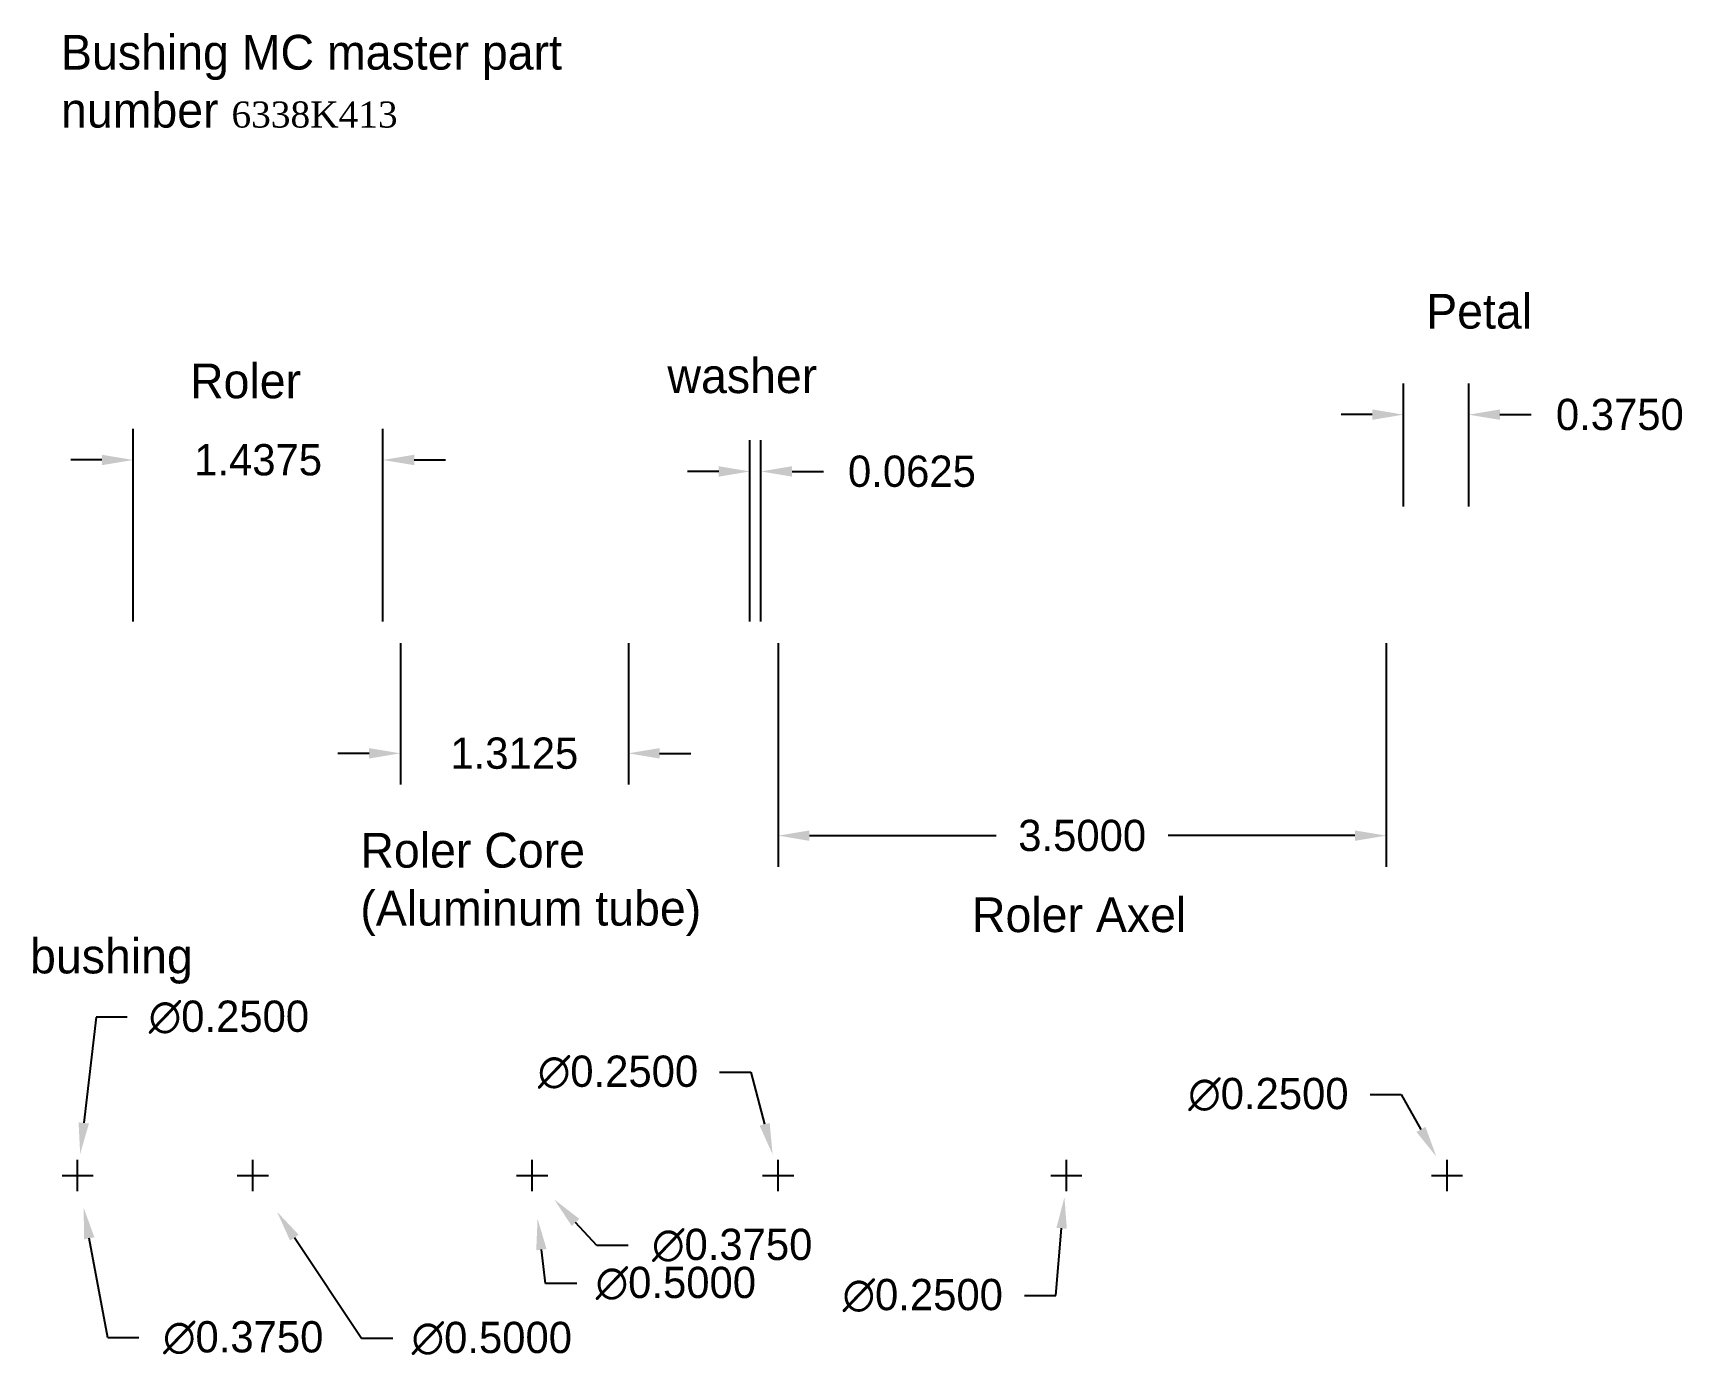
# Paper-space layout 'Layout3' of a CAD drawing. Header units: inches. Extents: x 0.12 to 9.63, y 0.12 to 7.75.
import ezdxf

# ---------------------------------------------------------------- set-up
doc = ezdxf.new("R2010")
doc.units = ezdxf.units.IN
doc.header["$MEASUREMENT"] = 0
doc.dimstyles.get("Standard").update_dxf_attribs({"dimtxt": 0.18, "dimasz": 0.18, "dimexe": 0.18, "dimexo": 0.0625, "dimgap": 0.09, "dimtad": 0, "dimtih": 1, "dimtoh": 1, "dimdec": 4, "dimzin": 0, "dimdsep": 46, "dimtxsty": 'Standard', "dimcen": 0.09, "dimadec": 0, "dimazin": 0, "dimtfac": 1, "dimtdec": 4, "dimtofl": 0, "dimtmove": 0, "dimatfit": 3, "dimfxl": 0, "dimtolj": 1, "dimtzin": 0, "dimarcsym": 0})

# ---------------------------------------------------------------- blocks, each defined once
blk = doc.blocks.new('*D17')
at = {"color": 0, "lineweight": -2}
for p, q in [((2.2383, 4.2415), (2.2383, 3.4269)), ((3.5508, 4.2415), (3.5508, 3.4269)), ((2.0583, 3.6069), (1.8783, 3.6069)), ((3.7308, 3.6069), (3.9108, 3.6069))]:
    blk.add_line(p, q, dxfattribs=at)
at = {"color": 0}
for points in [[(2.0583, 3.6369), (2.0583, 3.5769), (2.2383, 3.6069)], [(3.7308, 3.6369), (3.7308, 3.5769), (3.5508, 3.6069)]]:
    blk.add_solid(points, dxfattribs=at)
at = {"layer": 'Defpoints', "color": 0}
for p in [(2.2383, 4.304, 0.6237), (3.5508, 4.304, 0.6237), (3.5508, 3.6069)]:
    blk.add_point(p, dxfattribs=at)
at = {"color": 0, "insert": (2.8945, 3.6069), "char_height": 0.18, "attachment_point": 5}
blk.add_mtext('\\A1;1.3125', dxfattribs=at)
blk = doc.blocks.new('*D18')
at = {"color": 0, "lineweight": -2}
for p, q in [((0.7008, 4.3665), (0.7008, 5.4758)), ((2.1383, 4.3665), (2.1383, 5.4758)), ((0.5208, 5.2958), (0.3408, 5.2958)), ((2.3183, 5.2958), (2.4983, 5.2958))]:
    blk.add_line(p, q, dxfattribs=at)
at = {"color": 0}
for points in [[(0.5208, 5.3258), (0.5208, 5.2658), (0.7008, 5.2958)], [(2.3183, 5.3258), (2.3183, 5.2658), (2.1383, 5.2958)]]:
    blk.add_solid(points, dxfattribs=at)
at = {"layer": 'Defpoints', "color": 0}
for p in [(2.1383, 5.2958), (0.7008, 4.304, 0.6237), (2.1383, 4.304, 0.6237)]:
    blk.add_point(p, dxfattribs=at)
at = {"color": 0, "insert": (1.4195, 5.2958), "char_height": 0.18, "attachment_point": 5}
blk.add_mtext('\\A1;1.4375', dxfattribs=at)
blk = doc.blocks.new('*D19')
at = {"color": 0, "lineweight": -2}
for p, q in [((4.2508, 4.3665), (4.2508, 5.4098)), ((4.3133, 4.3665), (4.3133, 5.4098)), ((4.0708, 5.2298), (3.8908, 5.2298)), ((4.4933, 5.2298), (4.6733, 5.2298))]:
    blk.add_line(p, q, dxfattribs=at)
at = {"color": 0}
for points in [[(4.0708, 5.2598), (4.0708, 5.1998), (4.2508, 5.2298)], [(4.4933, 5.2598), (4.4933, 5.1998), (4.3133, 5.2298)]]:
    blk.add_solid(points, dxfattribs=at)
at = {"layer": 'Defpoints', "color": 0}
for p in [(4.3133, 5.2298), (4.2508, 4.304, 0.6237), (4.3133, 4.304, 0.6237)]:
    blk.add_point(p, dxfattribs=at)
at = {"color": 0, "insert": (5.1833, 5.2298), "char_height": 0.18, "attachment_point": 5}
blk.add_mtext('\\A1;0.0625', dxfattribs=at)
blk = doc.blocks.new('*D20')
at = {"color": 0, "lineweight": -2}
for p, q in [((4.4133, 4.2415), (4.4133, 2.9533)), ((7.9133, 4.2415), (7.9133, 2.9533)), ((4.5933, 3.1333), (5.6683, 3.1333)), ((7.7333, 3.1333), (6.6583, 3.1333))]:
    blk.add_line(p, q, dxfattribs=at)
at = {"color": 0}
for points in [[(4.5933, 3.1633), (4.5933, 3.1033), (4.4133, 3.1333)], [(7.7333, 3.1633), (7.7333, 3.1033), (7.9133, 3.1333)]]:
    blk.add_solid(points, dxfattribs=at)
at = {"layer": 'Defpoints', "color": 0}
for p in [(4.4133, 4.304, 0.6237), (7.9133, 4.304, 0.6237), (7.9133, 3.1333)]:
    blk.add_point(p, dxfattribs=at)
at = {"color": 0, "insert": (6.1633, 3.1333), "char_height": 0.18, "attachment_point": 5}
blk.add_mtext('\\A1;3.5000', dxfattribs=at)
blk = doc.blocks.new('*D21')
at = {"color": 0, "lineweight": -2}
for p, q in [((8.0133, 5.0275), (8.0133, 5.7367)), ((8.3883, 5.0275), (8.3883, 5.7367)), ((7.8333, 5.5567), (7.6533, 5.5567)), ((8.5683, 5.5567), (8.7483, 5.5567))]:
    blk.add_line(p, q, dxfattribs=at)
at = {"color": 0}
for points in [[(7.8333, 5.5867), (7.8333, 5.5267), (8.0133, 5.5567)], [(8.5683, 5.5867), (8.5683, 5.5267), (8.3883, 5.5567)]]:
    blk.add_solid(points, dxfattribs=at)
at = {"layer": 'Defpoints', "color": 0}
for p in [(8.3883, 5.5567), (8.0133, 4.965, -0.1263), (8.3883, 4.965, -0.1263)]:
    blk.add_point(p, dxfattribs=at)
at = {"color": 0, "insert": (9.2583, 5.5567), "char_height": 0.18, "attachment_point": 5}
blk.add_mtext('\\A1;0.3750', dxfattribs=at)
blk = doc.blocks.new('*D22')
at = {"color": 0, "lineweight": -2}
for p, q in [((0.3808, 1.0866), (0.3808, 1.2666)), ((0.2908, 1.1766), (0.4708, 1.1766)), ((0.5539, 0.2425), (0.4478, 0.8152)), ((0.7339, 0.2425), (0.5539, 0.2425))]:
    blk.add_line(p, q, dxfattribs=at)
at = {"color": 0}
blk.add_solid([(0.4773, 0.8207), (0.4183, 0.8098), (0.415, 0.9922)], dxfattribs=at)
at = {"layer": 'Defpoints', "color": 0}
for p in [(0.3466, 1.361, -3.2115), (0.415, 0.9922, -3.2115)]:
    blk.add_point(p, dxfattribs=at)
at = {"color": 0, "insert": (1.3339, 0.2425), "char_height": 0.18, "attachment_point": 5}
blk.add_mtext('\\A1;∅0.3750', dxfattribs=at)
blk = doc.blocks.new('*D24')
at = {"color": 0, "lineweight": -2}
for p, q in [((0.4867, 2.0878), (0.416, 1.4796)), ((0.6667, 2.0878), (0.4867, 2.0878)), ((0.3808, 1.0866), (0.3808, 1.2666)), ((0.2908, 1.1766), (0.4708, 1.1766))]:
    blk.add_line(p, q, dxfattribs=at)
at = {"color": 0}
blk.add_solid([(0.3862, 1.483), (0.4458, 1.4761), (0.3952, 1.3008)], dxfattribs=at)
at = {"layer": 'Defpoints', "color": 0}
for p in [(0.3952, 1.3008, -3.274), (0.3664, 1.0524, -3.274)]:
    blk.add_point(p, dxfattribs=at)
at = {"color": 0, "insert": (1.2517, 2.0878), "char_height": 0.18, "attachment_point": 5}
blk.add_mtext('\\A1;∅0.2500', dxfattribs=at)
blk = doc.blocks.new('*D25')
at = {"color": 0, "lineweight": -2}
for p, q in [((1.3896, 1.0866), (1.3896, 1.2666)), ((1.2996, 1.1766), (1.4796, 1.1766)), ((2.0151, 0.2388), (1.6282, 0.8189)), ((2.1951, 0.2388), (2.0151, 0.2388))]:
    blk.add_line(p, q, dxfattribs=at)
at = {"color": 0}
blk.add_solid([(1.6532, 0.8355), (1.6033, 0.8022), (1.5283, 0.9686)], dxfattribs=at)
at = {"layer": 'Defpoints', "color": 0}
for p in [(1.2509, 1.3846, -1.3365), (1.5283, 0.9686, -1.3365)]:
    blk.add_point(p, dxfattribs=at)
at = {"color": 0, "insert": (2.7651, 0.2388), "char_height": 0.18, "attachment_point": 5}
blk.add_mtext('\\A1;∅0.5000', dxfattribs=at)
blk = doc.blocks.new('*D26')
at = {"color": 0, "lineweight": -2}
for p, q in [((2.9974, 1.0866), (2.9974, 1.2666)), ((2.9074, 1.1766), (3.0874, 1.1766)), ((3.0745, 0.5555), (3.0503, 0.7499)), ((3.2545, 0.5555), (3.0745, 0.5555))]:
    blk.add_line(p, q, dxfattribs=at)
at = {"color": 0}
blk.add_solid([(3.0801, 0.7536), (3.0206, 0.7462), (3.0282, 0.9285)], dxfattribs=at)
at = {"layer": 'Defpoints', "color": 0}
for p in [(2.9666, 1.4247, -2.649), (3.0282, 0.9285, -2.649)]:
    blk.add_point(p, dxfattribs=at)
at = {"color": 0, "insert": (3.8245, 0.5555), "char_height": 0.18, "attachment_point": 5}
blk.add_mtext('\\A1;∅0.5000', dxfattribs=at)
blk = doc.blocks.new('*D27')
at = {"color": 0, "lineweight": -2}
for p, q in [((2.9974, 1.0866), (2.9974, 1.2666)), ((2.9074, 1.1766), (3.0874, 1.1766)), ((3.3689, 0.7744), (3.2467, 0.9066)), ((3.5489, 0.7744), (3.3689, 0.7744))]:
    blk.add_line(p, q, dxfattribs=at)
at = {"color": 0}
blk.add_solid([(3.2688, 0.927), (3.2247, 0.8863), (3.1246, 1.0389)], dxfattribs=at)
at = {"layer": 'Defpoints', "color": 0}
for p in [(2.8702, 1.3143, -2.649), (3.1246, 1.0389, -2.649)]:
    blk.add_point(p, dxfattribs=at)
at = {"color": 0, "insert": (4.1489, 0.7744), "char_height": 0.18, "attachment_point": 5}
blk.add_mtext('\\A1;∅0.3750', dxfattribs=at)
blk = doc.blocks.new('*D28')
at = {"color": 0, "lineweight": -2}
for p, q in [((4.0765, 1.7713), (4.2565, 1.7713)), ((4.2565, 1.7713), (4.3355, 1.4715)), ((4.4133, 1.0866), (4.4133, 1.2666)), ((4.3233, 1.1766), (4.5033, 1.1766))]:
    blk.add_line(p, q, dxfattribs=at)
at = {"color": 0}
blk.add_solid([(4.3645, 1.4792), (4.3065, 1.4639), (4.3814, 1.2975)], dxfattribs=at)
at = {"layer": 'Defpoints', "color": 0}
for p in [(4.3814, 1.2975, -0.0625), (4.4451, 1.0557, -0.0625)]:
    blk.add_point(p, dxfattribs=at)
at = {"color": 0, "insert": (3.4915, 1.7713), "char_height": 0.18, "attachment_point": 5}
blk.add_mtext('\\A1;∅0.2500', dxfattribs=at)
blk = doc.blocks.new('*D29')
at = {"color": 0, "lineweight": -2}
for p, q in [((6.0722, 1.0866), (6.0722, 1.2666)), ((5.9822, 1.1766), (6.1622, 1.1766)), ((6.0107, 0.4856), (6.0451, 0.8728)), ((5.8307, 0.4856), (6.0107, 0.4856))]:
    blk.add_line(p, q, dxfattribs=at)
at = {"color": 0}
blk.add_solid([(6.0153, 0.8755), (6.075, 0.8701), (6.0611, 1.0521)], dxfattribs=at)
at = {"layer": 'Defpoints', "color": 0}
for p in [(6.0833, 1.3011, 3.4375), (6.0611, 1.0521, 3.4375)]:
    blk.add_point(p, dxfattribs=at)
at = {"color": 0, "insert": (5.2457, 0.4856), "char_height": 0.18, "attachment_point": 5}
blk.add_mtext('\\A1;∅0.2500', dxfattribs=at)
blk = doc.blocks.new('*D30')
at = {"color": 0, "lineweight": -2}
for p, q in [((7.8204, 1.6428), (8.0004, 1.6428)), ((8.0004, 1.6428), (8.1136, 1.4422)), ((8.2635, 1.0866), (8.2635, 1.2666)), ((8.1735, 1.1766), (8.3535, 1.1766))]:
    blk.add_line(p, q, dxfattribs=at)
at = {"color": 0}
blk.add_solid([(8.1397, 1.457), (8.0874, 1.4275), (8.202, 1.2855)], dxfattribs=at)
at = {"layer": 'Defpoints', "color": 0}
for p in [(8.202, 1.2855, -0.4375), (8.3249, 1.0677, -0.4375)]:
    blk.add_point(p, dxfattribs=at)
at = {"color": 0, "insert": (7.2354, 1.6428), "char_height": 0.18, "attachment_point": 5}
blk.add_mtext('\\A1;∅0.2500', dxfattribs=at)

psp = doc.layouts.new('Layout3')

# ---------------------------------------------------------------- texts
at = {"char_height": 0.2, "attachment_point": 1}
for s, insert, width in [('Bushing MC master part number {\\fTimes New Roman|b0|i0|c0|p16;\\H0.75x;6338K413}', (0.28501, 7.7428), 3.6322), ('Petal', (8.14325, 6.25198), 1.3369405), ('Roler', (1.02775, 5.85111), 2.8521), ('washer', (3.77591, 5.8808), 2.0648), ('Roler Core\\P(Aluminum tube)', (2.00818, 3.14896), 3.3423512), ('Roler Axel', (5.52879, 2.77779), 2.0945401), ('bushing', (0.10675, 2.54024), 2.7778643)]:
    psp.add_mtext(s, dxfattribs=dict(at, insert=insert, width=width))

# ---------------------------------------------------------------- dimensions: what is measured, and where the dimension line sits
for base, p1, p2, picture, middle in [((8.38828, 5.55666), (8.01328, 4.96503, -0.12628), (8.38828, 4.96503, -0.12628), '*D21', (9.25828, 5.55666)), ((2.13828, 5.29577), (0.70078, 4.30401, 0.62372), (2.13828, 4.30401, 0.62372), '*D18', (1.41953, 5.29577)), ((4.31328, 5.22976), (4.25078, 4.30401, 0.62372), (4.31328, 4.30401, 0.62372), '*D19', (5.18328, 5.22976)), ((3.55078, 3.60685), (2.23828, 4.30401, 0.62372), (3.55078, 4.30401, 0.62372), '*D17', (2.89453, 3.60685)), ((7.91328, 3.13327), (4.41328, 4.30401, 0.62372), (7.91328, 4.30401, 0.62372), '*D20', (6.16328, 3.13327))]:
    dim = psp.add_linear_dim(base=base, p1=p1, p2=p2, dimstyle='Standard')
    dim.commit()
    dim.dimension.update_dxf_attribs({"geometry": picture, "text_midpoint": middle})
for p1, p2, picture, middle in [((0.36638, 1.05243, -3.27404), (0.39523, 1.30076, -3.27404), '*D24', (1.25168, 2.08785)), ((4.44515, 1.05572, -0.0625), (4.38142, 1.29746, -0.0625), '*D28', (3.4915, 1.77133)), ((8.32491, 1.06773, -0.4375), (8.20203, 1.28545, -0.4375), '*D30', (7.23537, 1.64279)), ((0.34664, 1.36096, -3.21154), (0.41497, 0.99223, -3.21154), '*D22', (1.3339, 0.24251)), ((1.2509, 1.38458, -1.33654), (1.52834, 0.96861, -1.33654), '*D25', (2.7651, 0.23882)), ((2.96659, 1.42469, -2.64904), (3.02818, 0.9285, -2.64904), '*D26', (3.82447, 0.55554)), ((6.08326, 1.3011, 3.4375), (6.0611, 1.05209, 3.4375), '*D29', (5.2457, 0.48564))]:
    dim = psp.add_diameter_dim_2p(p1=p1, p2=p2, dimstyle='Standard')
    dim.commit()
    dim.dimension.update_dxf_attribs({"geometry": picture, "text_midpoint": middle, "dimtype": 163})
dim = psp.add_diameter_dim_2p(p1=(2.87016, 1.31433, -2.64904), p2=(3.1246, 1.03886, -2.64904), dimstyle='Standard')
dim.commit()
dim.dimension.update_dxf_attribs({"geometry": '*D27', "text_midpoint": (4.14887, 0.77441)})

doc.saveas('drawing.dxf')
